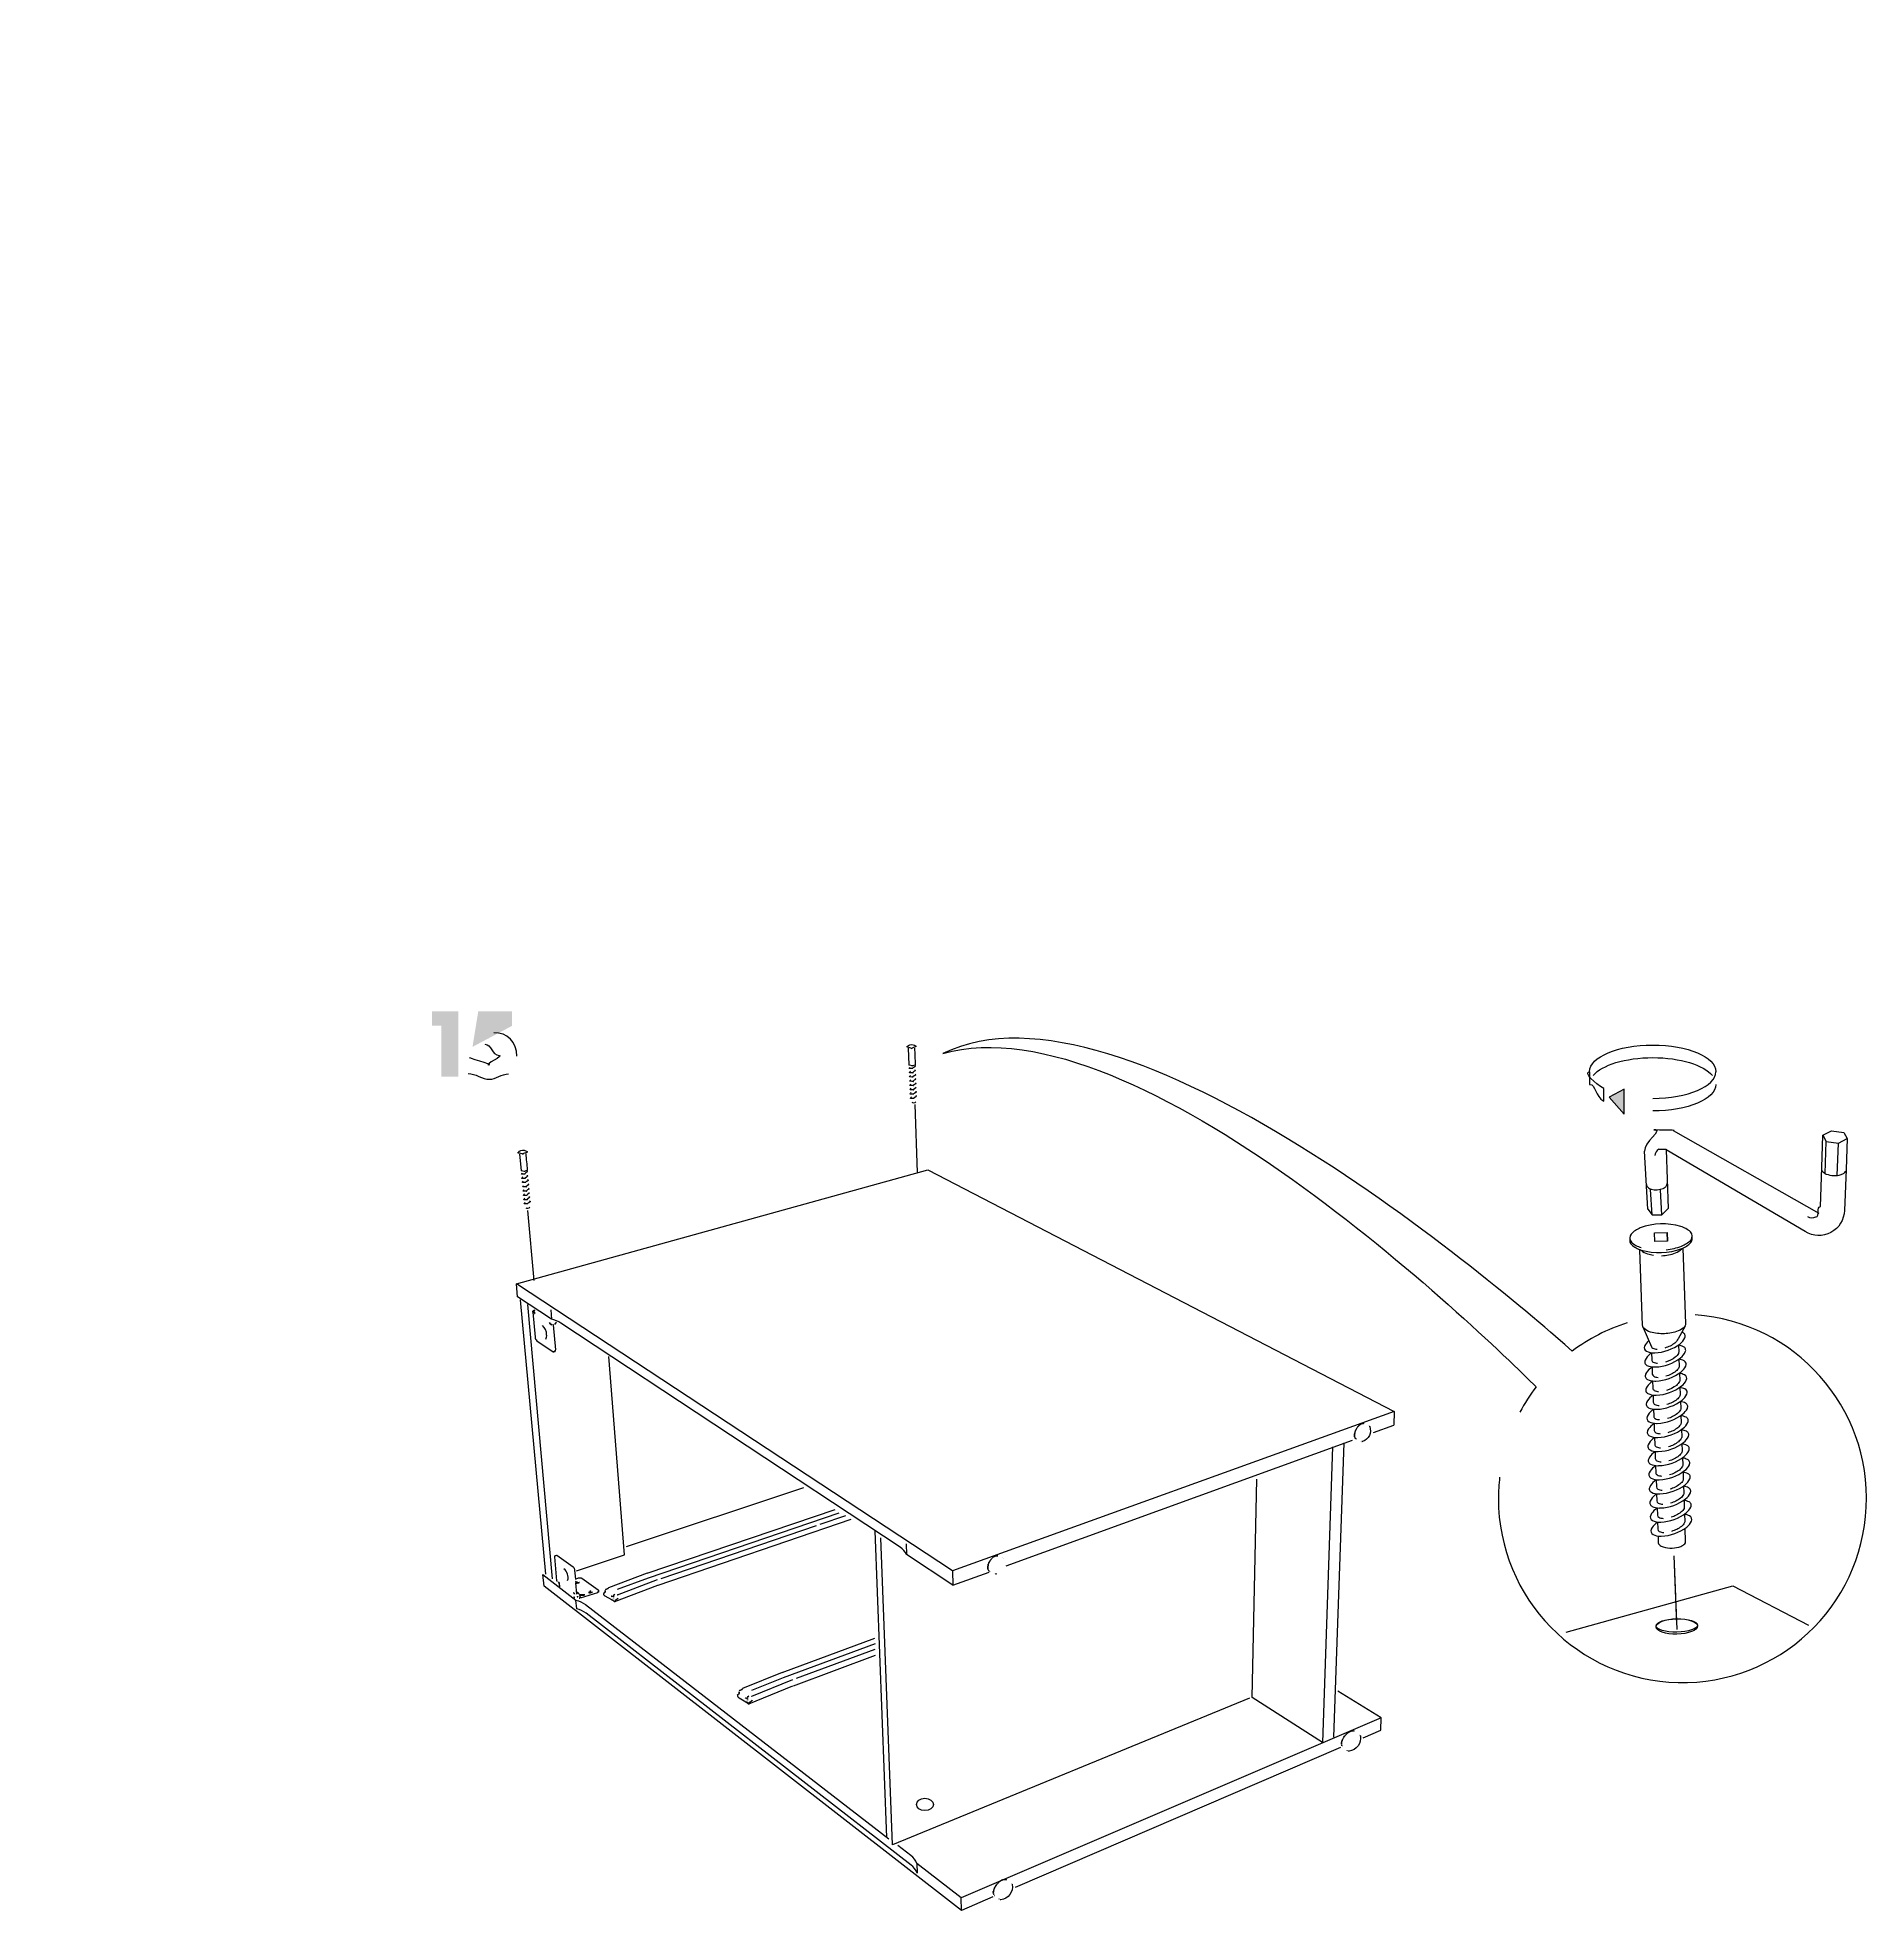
# Model space of a CAD drawing. Header units: metres. Extents: x -27.1 to 47.9, y -10.7 to 6.6.
# Drawn here: x 11.977 to 15.765, y -1.583 to 2.296 of the extents above; entities that cross this region are included whole.
import ezdxf

# ---------------------------------------------------------------- set-up
doc = ezdxf.new("R2010")
doc.units = ezdxf.units.M
doc.header["$MEASUREMENT"] = 0
doc.layers.add('PDF_Working_Num_Penna__255_Num_Penna__255_Num_Penna__255_Num_Penna__255_Num_Penna__255_Num_Penna__255', color=255, linetype='Continuous', lineweight=18)
doc.layers.add('PDF_Working_Num_Penna__7_Num_Penna__7_Num_Penna__7_Num_Penna__7_Num_Penna__7_Num_Penna__7', color=7, linetype='Continuous', lineweight=18)
doc.styles.add('GENERATED_STYLE_1', font='Arial')

msp = doc.modelspace()

# ---------------------------------------------------------------- hatches: boundary and pattern name
at = {"layer": 'PDF_Working_Num_Penna__7_Num_Penna__7_Num_Penna__7_Num_Penna__7_Num_Penna__7_Num_Penna__7', "linetype": 'Continuous', "lineweight": 18}
for points in [[(12.8131, 0.2493), (12.8131, 0.1438), (12.8482, 0.1438), (12.8482, 0.279), (12.7937, 0.279), (12.7937, 0.2493)], [(12.9596, 0.2493), (12.9596, 0.279), (12.8893, 0.279), (12.8775, 0.2057)], [(15.2629, 0.1184), (15.2312, 0.1014), (15.2629, 0.066)]]:
    msp.add_hatch(color=7, dxfattribs=at).paths.add_polyline_path(points)

# ---------------------------------------------------------------- linework, layer by layer
at = {"layer": 'PDF_Working_Num_Penna__255_Num_Penna__255_Num_Penna__255_Num_Penna__255_Num_Penna__255_Num_Penna__255', "color": 255, "linetype": 'Continuous', "lineweight": 18, "flags": 128}
for points in [[(13.7932, 0.0863), (13.7986, -0.0547)], [(13.0054, -0.278), (12.9924, -0.1335)], [(15.3656, -0.8482), (15.3711, -0.9907)]]:
    msp.add_lwpolyline(points, dxfattribs=at)
at = {"layer": 'PDF_Working_Num_Penna__7_Num_Penna__7_Num_Penna__7_Num_Penna__7_Num_Penna__7_Num_Penna__7', "color": 7, "linetype": 'Continuous', "lineweight": 18, "flags": 128}
for points in [[(13.78, 0.2027), (13.7814, 0.1686)], [(15.191, 0.1543), (15.191, 0.1281)], [(15.2204, 0.0932), (15.2204, 0.1194)], [(13.7932, 0.0863), (13.7986, -0.0547)], [(15.3643, 0.0328), (15.6656, -0.1387)], [(15.672, -0.0441), (15.6742, 0.0231), (15.681, 0.0099)], [(15.6789, -0.0567), (15.681, 0.0099)], [(15.681, 0.0099), (15.7064, 0.0063)], [(15.7039, -0.0604), (15.7064, 0.0063)], [(15.7064, 0.0063), (15.7245, 0.0156)], [(12.975, -0.0164), (12.9781, -0.0503)], [(15.3119, -0.1307), (15.3046, -0.0103)], [(15.3498, -0.0075), (15.3538, -0.129)], [(15.6693, -0.1252), (15.672, -0.0441)], [(15.3119, -0.1307), (15.3204, -0.1422), (15.3172, -0.0899)], [(15.3204, -0.1422), (15.3408, -0.142), (15.3377, -0.0902)], [(13.0054, -0.278), (12.9924, -0.1335)], [(15.3538, -0.129), (15.3408, -0.142)], [(15.3262, -0.1976), (15.3255, -0.1796), (15.3514, -0.1786)], [(15.352, -0.1967), (15.3262, -0.1976)], [(13.8712, -0.8797), (12.9684, -0.2852)], [(13.029, -0.8866), (12.9772, -0.3185)], [(12.9911, -0.328), (13.0423, -0.8963)], [(13.0396, -0.3389), (13.041, -0.3584)], [(13.0445, -0.37), (13.0492, -0.4215)], [(13.192, -0.8463), (13.1596, -0.4355)], [(14.7863, -0.5494), (13.8712, -0.8797), (13.8722, -0.9092)], [(14.7434, -0.5927), (14.7853, -0.5775)], [(13.9828, -0.8693), (14.6996, -0.6085)], [(14.6822, -0.6143), (14.6609, -1.224)], [(14.6585, -0.6228), (14.638, -1.2346)], [(14.638, -1.2346), (14.4923, -1.1417), (14.5018, -0.6897)], [(13.5629, -0.7073), (13.1957, -0.8298)], [(13.6359, -0.7601), (13.241, -0.8943), (13.1772, -0.9183)], [(13.2395, -0.8843), (13.6284, -0.7526)], [(13.2619, -0.9091), (13.6614, -0.7725)], [(13.5972, -0.783), (13.6504, -0.7648)], [(13.2682, -0.895), (13.5902, -0.7854)], [(13.7104, -0.7967), (13.7351, -1.4318)], [(13.747, -1.4467), (13.723, -0.8109)], [(13.0531, -0.9012), (13.0529, -0.9009), (13.0526, -0.9006), (13.0525, -0.9002), (13.0524, -0.8998), (13.048, -0.8507)], [(13.0929, -0.8794), (13.192, -0.8463)], [(13.7756, -0.8235), (13.7761, -0.8455)], [(15.3654, -0.8482), (15.3713, -1.0009)], [(13.0234, -0.8872), (13.0916, -0.94)], [(13.0256, -0.9111), (13.0234, -0.8872)], [(13.2394, -0.8843), (13.1593, -0.9144)], [(13.8722, -0.9092), (13.9472, -0.8821)], [(13.9554, -1.5548), (13.89, -1.5829), (13.0256, -0.9111)], [(13.0932, -0.9274), (13.0912, -0.9045)], [(13.136, -0.9247), (13.1003, -0.9361)], [(13.1658, -0.9398), (13.1521, -0.932), (13.1517, -0.9317), (13.1512, -0.9313), (13.1508, -0.9308), (13.1504, -0.9302), (13.15, -0.9296), (13.1498, -0.929), (13.1495, -0.9284), (13.1494, -0.9277), (13.1493, -0.9271), (13.1493, -0.9264)], [(13.1721, -0.943), (13.261, -0.9093)], [(13.1779, -0.9289), (13.2607, -0.8976)], [(15.1425, -1.0066), (15.4876, -0.9108), (15.6443, -0.992)], [(13.7111, -1.0304), (13.5206, -1.1008), (13.4553, -1.1275)], [(13.519, -1.0896), (13.7108, -1.019)], [(13.5485, -1.1016), (13.7112, -1.0414)], [(13.542, -1.1173), (13.7124, -1.054)], [(13.519, -1.0897), (13.4369, -1.1232)], [(13.45, -1.155), (13.5411, -1.1175)], [(13.456, -1.1393), (13.5408, -1.1045)], [(13.4435, -1.1515), (13.4296, -1.1428), (13.4291, -1.1424), (13.4286, -1.142), (13.4282, -1.1414), (13.4277, -1.1408), (13.4274, -1.1402), (13.4271, -1.1395), (13.4269, -1.1387), (13.4267, -1.138), (13.4267, -1.1373), (13.4266, -1.1365)], [(14.4863, -1.1431), (13.747, -1.4466)], [(14.7596, -1.1841), (14.6696, -1.1287)], [(14.722, -1.2249), (14.7585, -1.2092), (14.7596, -1.1841)], [(14.6754, -1.245), (14.0014, -1.535)], [(13.89, -1.5829), (13.8893, -1.5563)]]:
    msp.add_lwpolyline(points, dxfattribs=at)
for points in [[(15.2629, 0.092), (15.2629, 0.1184), (15.2312, 0.1014), (15.2629, 0.066)], [(15.352, -0.1967), (15.3514, -0.1786)], [(13.0069, -0.3456), (13.0058, -0.3459), (13.0023, -0.3436), (13.0023, -0.3429), (13.0024, -0.3423), (13.0027, -0.3417), (13.003, -0.3412), (13.0034, -0.3407), (13.0039, -0.3403)], [(13.0045, -0.3401), (13.0065, -0.3395)], [(13.0062, -0.3462), (13.0064, -0.3463), (13.0066, -0.3462), (13.0068, -0.346), (13.0069, -0.3458), (13.0069, -0.3454)], [(13.0371, -0.365), (13.0371, -0.3654), (13.0373, -0.366), (13.0374, -0.3665), (13.0376, -0.3669), (13.0379, -0.3672), (13.0381, -0.3674)], [(13.0421, -0.3701), (13.0386, -0.3677)], [(13.0445, -0.37), (13.0445, -0.3697), (13.0446, -0.3695), (13.0448, -0.3693), (13.045, -0.3693)], [(13.0477, -0.3685), (13.0483, -0.3682), (13.0489, -0.3679), (13.0494, -0.3673), (13.0499, -0.3667), (13.0502, -0.366), (13.0505, -0.3653), (13.0506, -0.3646)], [(13.0445, -0.426), (13.0449, -0.4262), (13.0453, -0.4262)], [(13.0456, -0.4262), (13.048, -0.4255), (13.0483, -0.4254), (13.0485, -0.4251), (13.0488, -0.4247), (13.049, -0.4242), (13.0491, -0.4237), (13.0492, -0.423), (13.0492, -0.4223)], [(14.7107, -0.5814), (14.7105, -0.5815), (14.7103, -0.5817), (14.7102, -0.5819), (14.7102, -0.5821), (14.7097, -0.5827)], [(14.7112, -0.5808), (14.7109, -0.5811)], [(14.7121, -0.5797), (14.712, -0.5797), (14.7118, -0.5799), (14.7116, -0.5802), (14.7115, -0.5804), (14.7114, -0.5806)], [(14.7137, -0.5783), (14.7135, -0.5783), (14.7133, -0.5784), (14.7131, -0.5786), (14.713, -0.5789), (14.7126, -0.5793)], [(14.7152, -0.577), (14.715, -0.577), (14.7148, -0.5771), (14.7146, -0.5773), (14.7145, -0.5775), (14.7141, -0.5779)], [(14.7167, -0.576), (14.7163, -0.576), (14.7162, -0.5762), (14.7161, -0.5764), (14.7156, -0.5767)], [(14.7182, -0.5751), (14.718, -0.5751), (14.7178, -0.5753), (14.7176, -0.5755), (14.7172, -0.5757)], [(14.7197, -0.5746), (14.7193, -0.5747), (14.7192, -0.5749), (14.7187, -0.5751)], [(14.7211, -0.5743), (14.7208, -0.5744), (14.7206, -0.5745), (14.7203, -0.5746)], [(14.7224, -0.5743), (14.7221, -0.5744), (14.7218, -0.5745)], [(14.7224, -0.5743), (14.7233, -0.5747), (14.7235, -0.5746)], [(14.7334, -0.579), (14.7333, -0.5789)], [(14.7042, -0.5976), (14.7041, -0.5979), (14.7041, -0.5981), (14.7041, -0.5984), (14.7042, -0.599)], [(14.7042, -0.6003), (14.7041, -0.6002), (14.7041, -0.6), (14.7041, -0.5997)], [(14.7044, -0.5956), (14.7043, -0.5959), (14.7042, -0.5962), (14.7042, -0.5964), (14.7043, -0.5965), (14.7042, -0.5971)], [(14.7042, -0.6003), (14.7044, -0.6007)], [(14.7044, -0.6019), (14.7043, -0.6015)], [(14.7044, -0.6019), (14.7047, -0.6024)], [(14.7047, -0.5937), (14.7046, -0.5939), (14.7045, -0.5941), (14.7045, -0.5943), (14.7046, -0.5945), (14.7045, -0.5951)], [(14.7048, -0.5936), (14.7049, -0.593)], [(14.7049, -0.6034), (14.7048, -0.6033), (14.7048, -0.603)], [(14.7049, -0.6034), (14.7051, -0.6035), (14.7053, -0.6038)], [(14.7051, -0.5924), (14.705, -0.5922), (14.7051, -0.592), (14.7052, -0.5916)], [(14.7056, -0.6046), (14.7054, -0.6043)], [(14.7062, -0.5893), (14.706, -0.5895), (14.7058, -0.5898), (14.7057, -0.59), (14.7058, -0.5902), (14.7056, -0.5909)], [(14.7056, -0.6046), (14.7059, -0.6048), (14.7061, -0.605)], [(14.7063, -0.6057), (14.7062, -0.6054)], [(14.707, -0.5872), (14.7069, -0.5874), (14.7067, -0.5876), (14.7066, -0.5879), (14.7066, -0.5881), (14.7064, -0.5887)], [(14.7073, -0.6064), (14.7072, -0.6063)], [(14.7082, -0.5851), (14.708, -0.5853), (14.7078, -0.5855), (14.7077, -0.5858), (14.7077, -0.586), (14.7073, -0.5866)], [(14.7094, -0.5832), (14.7092, -0.5833), (14.709, -0.5835), (14.7089, -0.5838), (14.7088, -0.584), (14.7085, -0.5846)], [(14.7173, -0.6107), (14.7171, -0.6109)], [(14.7197, -0.6116), (14.7193, -0.6115)], [(14.7207, -0.6116), (14.7209, -0.6116)], [(13.0489, -0.8476), (13.0487, -0.8478), (13.0484, -0.848), (13.0482, -0.8484), (13.0481, -0.8489), (13.048, -0.8494), (13.048, -0.85)], [(13.9549, -0.8521), (13.9546, -0.8521), (13.9545, -0.8522), (13.9543, -0.8524), (13.9541, -0.8527), (13.9537, -0.8532)], [(13.9565, -0.8508), (13.9563, -0.8508), (13.9561, -0.8509), (13.9559, -0.8511), (13.9558, -0.8514), (13.9553, -0.8517)], [(13.958, -0.8498), (13.9577, -0.8498), (13.9576, -0.85), (13.9574, -0.8502), (13.9569, -0.8505)], [(13.9596, -0.8489), (13.9595, -0.849), (13.9593, -0.8491), (13.9591, -0.8493), (13.9586, -0.8495)], [(13.9612, -0.8484), (13.9609, -0.8485), (13.9607, -0.8487), (13.9602, -0.8489)], [(13.9627, -0.8481), (13.9624, -0.8482), (13.9623, -0.8483), (13.9619, -0.8484)], [(13.9642, -0.8481), (13.9638, -0.8482), (13.9635, -0.8483)], [(13.9642, -0.8481), (13.9651, -0.8485), (13.9653, -0.8484)], [(13.9759, -0.8528), (13.9757, -0.8527)], [(13.9448, -0.8716), (13.9446, -0.8719), (13.9446, -0.8721), (13.9446, -0.8723), (13.9447, -0.8725), (13.9448, -0.873)], [(13.9448, -0.8743), (13.9447, -0.8742), (13.9447, -0.8737)], [(13.9449, -0.8696), (13.9448, -0.8699), (13.9448, -0.8702), (13.9448, -0.8704), (13.9449, -0.8705), (13.9448, -0.8711)], [(13.9448, -0.8743), (13.9449, -0.8747)], [(13.945, -0.8759), (13.9449, -0.8755)], [(13.945, -0.8759), (13.9453, -0.8764)], [(13.9453, -0.8677), (13.9452, -0.8679), (13.9451, -0.8681), (13.9451, -0.8683), (13.9452, -0.8685), (13.9451, -0.8691)], [(13.9454, -0.8675), (13.9456, -0.8669)], [(13.9455, -0.8774), (13.9454, -0.8773), (13.9454, -0.8771)], [(13.9455, -0.8774), (13.9457, -0.8775), (13.9459, -0.8778)], [(13.9457, -0.8663), (13.9457, -0.8661), (13.9457, -0.8659), (13.9459, -0.8656)], [(13.9462, -0.8787), (13.9461, -0.8784)], [(13.9469, -0.8633), (13.9467, -0.8635), (13.9465, -0.8637), (13.9464, -0.8639), (13.9465, -0.8642), (13.9462, -0.8648)], [(13.9462, -0.8787), (13.9465, -0.8788), (13.9467, -0.8791)], [(13.947, -0.8797), (13.9469, -0.8795)], [(13.9478, -0.8611), (13.9476, -0.8613), (13.9475, -0.8616), (13.9474, -0.8618), (13.9474, -0.862), (13.9471, -0.8626)], [(13.9481, -0.8805), (13.9479, -0.8804)], [(13.949, -0.8591), (13.9488, -0.8592), (13.9486, -0.8594), (13.9485, -0.8597), (13.9485, -0.8599), (13.9481, -0.8605)], [(13.9503, -0.8571), (13.9501, -0.8572), (13.9499, -0.8574), (13.9498, -0.8577), (13.9497, -0.8579), (13.9493, -0.8585)], [(13.9517, -0.8553), (13.9515, -0.8553), (13.9513, -0.8555), (13.9512, -0.8558), (13.9511, -0.856), (13.9507, -0.8566)], [(13.9522, -0.8547), (13.9519, -0.855)], [(13.9532, -0.8536), (13.953, -0.8536), (13.9528, -0.8538), (13.9527, -0.854), (13.9526, -0.8543), (13.9524, -0.8545)], [(13.9587, -0.8848), (13.9585, -0.8849)], [(13.9612, -0.8857), (13.9608, -0.8856)], [(13.9623, -0.8857), (13.9615, -0.8857)], [(13.9623, -0.8857), (13.9625, -0.8857)], [(13.9776, -0.8539), (13.9779, -0.8541)], [(13.0558, -0.9023), (13.0556, -0.9022), (13.0554, -0.9022), (13.0553, -0.9025), (13.0554, -0.9028), (13.0555, -0.9029), (13.0557, -0.903)], [(13.0572, -0.9048), (13.0572, -0.9045), (13.0571, -0.9041), (13.057, -0.9037), (13.0568, -0.9034), (13.0564, -0.9034), (13.056, -0.9032)], [(13.0568, -0.9034), (13.0566, -0.9031), (13.0564, -0.9028), (13.0562, -0.9027)], [(13.0572, -0.9048), (13.0578, -0.9117), (13.0582, -0.9122), (13.0584, -0.9125)], [(13.0871, -0.9252), (13.0869, -0.9251), (13.0867, -0.9251), (13.0865, -0.9252), (13.0864, -0.9254), (13.0863, -0.9258)], [(13.0871, -0.9252), (13.0875, -0.9256), (13.0877, -0.9258), (13.0879, -0.926), (13.088, -0.9262), (13.0882, -0.9265), (13.0885, -0.9269), (13.0886, -0.9271), (13.0888, -0.9272), (13.0889, -0.9274)], [(13.091, -0.9015), (13.0912, -0.9045), (13.0923, -0.9046), (13.0933, -0.9046), (13.0943, -0.9046), (13.0954, -0.9045), (13.0964, -0.9043), (13.0974, -0.9041)], [(13.0986, -0.9267), (13.0961, -0.9248), (13.0957, -0.9245), (13.0952, -0.9244), (13.0947, -0.9243), (13.0942, -0.9244)], [(13.0984, -0.9038), (13.0988, -0.9037)], [(13.0996, -0.9285), (13.1, -0.9332), (13.1001, -0.9334), (13.1003, -0.9336)], [(13.1202, -0.921), (13.1222, -0.9222)], [(13.1387, -0.9223), (13.1386, -0.9227), (13.1385, -0.9231), (13.1382, -0.9234), (13.1378, -0.9238), (13.1373, -0.9241), (13.1367, -0.9244)], [(13.1522, -0.9237), (13.1494, -0.9259), (13.1493, -0.9262)], [(13.1525, -0.9234), (13.1525, -0.9229), (13.1525, -0.9224), (13.1525, -0.9219), (13.1525, -0.9214), (13.1525, -0.921), (13.1525, -0.9206), (13.1525, -0.9203)], [(13.1529, -0.9182), (13.1586, -0.9161)], [(13.1593, -0.9144), (13.159, -0.9145), (13.1589, -0.9147), (13.1587, -0.915), (13.1586, -0.9153), (13.1586, -0.9156)], [(13.1695, -0.9307), (13.17, -0.9296), (13.1703, -0.9293), (13.1706, -0.929), (13.171, -0.9288), (13.1714, -0.9287), (13.1719, -0.9286)], [(13.1779, -0.9289), (13.1777, -0.929), (13.1774, -0.929), (13.1771, -0.929)], [(13.087, -0.933), (13.0872, -0.9334), (13.0875, -0.9338)], [(13.0878, -0.9341), (13.0882, -0.9343), (13.0887, -0.9345), (13.0892, -0.9345), (13.0897, -0.9345)], [(13.094, -0.9331), (13.0945, -0.9331), (13.0949, -0.933), (13.0954, -0.933), (13.0957, -0.9334)], [(13.0954, -0.933), (13.0952, -0.9326), (13.0951, -0.932)], [(13.0987, -0.9357), (13.0991, -0.936), (13.0997, -0.9361)], [(13.1651, -0.932), (13.1645, -0.9317)], [(13.1693, -0.9315), (13.1694, -0.9329), (13.1684, -0.9328), (13.1675, -0.9326), (13.1667, -0.9325), (13.1658, -0.9323)], [(13.1658, -0.9398), (13.1662, -0.94), (13.1665, -0.9401), (13.1669, -0.9401)], [(13.1672, -0.94), (13.168, -0.9397), (13.1678, -0.9397)], [(13.1672, -0.94), (13.1674, -0.94)], [(13.1708, -0.9427), (13.1704, -0.9424), (13.17, -0.9421), (13.1696, -0.9416), (13.1693, -0.9412), (13.169, -0.9406), (13.1688, -0.9403), (13.1685, -0.9401), (13.1682, -0.9399)], [(13.1693, -0.9315), (13.1694, -0.931)], [(13.1694, -0.9358), (13.1694, -0.9355), (13.1695, -0.9352), (13.1695, -0.935)], [(13.1708, -0.9427), (13.1712, -0.9429), (13.1716, -0.943), (13.172, -0.943)], [(13.1724, -0.943), (13.1727, -0.9428), (13.1729, -0.9426), (13.1731, -0.9422), (13.1733, -0.9419), (13.1734, -0.9414)], [(13.1777, -0.9372), (13.1734, -0.9408), (13.1733, -0.9405), (13.1732, -0.9403), (13.1731, -0.94)], [(13.1777, -0.9372), (13.178, -0.9369), (13.1783, -0.9365), (13.1785, -0.9362), (13.1786, -0.9359)], [(13.4369, -1.1232), (13.4366, -1.1233), (13.4364, -1.1235), (13.4363, -1.1238), (13.4362, -1.1242), (13.4361, -1.1246)], [(13.4296, -1.1335), (13.4268, -1.136), (13.4266, -1.1363)], [(13.4299, -1.1332), (13.4297, -1.1334)], [(13.4299, -1.1332), (13.4299, -1.1327), (13.4299, -1.1321), (13.4299, -1.1316), (13.4299, -1.131), (13.4299, -1.1305), (13.4299, -1.1301), (13.4299, -1.1298)], [(13.43, -1.1278), (13.4302, -1.1275)], [(13.4304, -1.1274), (13.4361, -1.1251)], [(13.4428, -1.1428), (13.4422, -1.1425)], [(13.4435, -1.1515), (13.4439, -1.1517), (13.4443, -1.1518), (13.4447, -1.1518)], [(13.4471, -1.1422), (13.4472, -1.1437), (13.4462, -1.1437), (13.4453, -1.1435), (13.4444, -1.1433), (13.4436, -1.1431)], [(13.445, -1.1517), (13.4458, -1.1514), (13.4456, -1.1514)], [(13.445, -1.1517), (13.4452, -1.1516)], [(13.4487, -1.1547), (13.4482, -1.1544), (13.4479, -1.154), (13.4474, -1.1535), (13.4471, -1.153), (13.4468, -1.1524), (13.4466, -1.152), (13.4463, -1.1518), (13.446, -1.1515)], [(13.4471, -1.1422), (13.4472, -1.1417)], [(13.4472, -1.147), (13.4473, -1.1467), (13.4473, -1.1464), (13.4473, -1.1461)], [(13.4473, -1.1413), (13.4479, -1.1402), (13.4481, -1.1398), (13.4485, -1.1395), (13.4489, -1.1392), (13.4493, -1.1391), (13.4498, -1.139)], [(13.4487, -1.1547), (13.4491, -1.1549), (13.4495, -1.1551), (13.45, -1.1551)], [(13.4503, -1.155), (13.4506, -1.1548), (13.4509, -1.1545), (13.4511, -1.1542), (13.4512, -1.1538), (13.4513, -1.1532)], [(13.4558, -1.1485), (13.4513, -1.1525), (13.4513, -1.1522), (13.4512, -1.152), (13.451, -1.1517)], [(13.456, -1.1393), (13.4557, -1.1394), (13.4554, -1.1394), (13.4551, -1.1394)], [(13.4558, -1.1485), (13.4561, -1.1482), (13.4564, -1.1478), (13.4565, -1.1475), (13.4567, -1.1471)], [(14.6771, -1.2381), (14.677, -1.2376)], [(14.6772, -1.2362), (14.6771, -1.236), (14.6772, -1.2358), (14.6772, -1.2356)], [(14.6771, -1.2381), (14.6773, -1.2387)], [(14.6773, -1.2399), (14.6771, -1.2397), (14.6772, -1.2394)], [(14.6772, -1.2362), (14.6773, -1.2368)], [(14.6773, -1.2399), (14.6774, -1.2401), (14.6776, -1.2405)], [(14.6779, -1.2332), (14.6776, -1.2335), (14.6776, -1.2337), (14.6775, -1.234), (14.6776, -1.2341), (14.6775, -1.2348)], [(14.6777, -1.2414), (14.6776, -1.2413), (14.6776, -1.2411)], [(14.6785, -1.231), (14.6783, -1.2312), (14.6782, -1.2316), (14.6781, -1.2318), (14.6782, -1.232), (14.678, -1.2326)], [(14.6793, -1.2289), (14.6791, -1.2291), (14.679, -1.2293), (14.6789, -1.2295), (14.679, -1.2297), (14.6787, -1.2304)], [(14.6794, -1.2287), (14.6797, -1.2281)], [(14.68, -1.2275), (14.68, -1.2272), (14.6801, -1.227), (14.6803, -1.2267)], [(14.6819, -1.2243), (14.6817, -1.2244), (14.6814, -1.2247), (14.6813, -1.2249), (14.6813, -1.2252), (14.6809, -1.2258)], [(14.6834, -1.2221), (14.6831, -1.2222), (14.6829, -1.2225), (14.6828, -1.2227), (14.6827, -1.223), (14.6823, -1.2236)], [(14.6851, -1.22), (14.6849, -1.2201), (14.6846, -1.2203), (14.6844, -1.2206), (14.6844, -1.2209), (14.6838, -1.2214)], [(14.6869, -1.2181), (14.6867, -1.2181), (14.6864, -1.2183), (14.6862, -1.2186), (14.6861, -1.2189), (14.6856, -1.2194)], [(14.6887, -1.2163), (14.6885, -1.2164), (14.6883, -1.2165), (14.6881, -1.2168), (14.688, -1.217), (14.6874, -1.2176)], [(14.6894, -1.2158), (14.6891, -1.2161)], [(14.6907, -1.2148), (14.6905, -1.2148), (14.6903, -1.2149), (14.69, -1.2152), (14.6899, -1.2154), (14.6897, -1.2156)], [(14.6928, -1.2135), (14.6925, -1.2134), (14.6923, -1.2135), (14.6921, -1.2137), (14.6919, -1.214), (14.6913, -1.2144)], [(14.6947, -1.2123), (14.6945, -1.2123), (14.6943, -1.2124), (14.694, -1.2126), (14.6939, -1.2128), (14.6933, -1.2132)], [(14.6966, -1.2115), (14.6962, -1.2116), (14.696, -1.2117), (14.6959, -1.2119), (14.6952, -1.2122)], [(14.6984, -1.211), (14.6982, -1.211), (14.698, -1.211), (14.6977, -1.2113), (14.6972, -1.2114)], [(14.7002, -1.2107), (14.6998, -1.2107), (14.6996, -1.2109), (14.6991, -1.211)], [(14.7018, -1.2107), (14.7015, -1.2108), (14.7013, -1.2109), (14.7009, -1.2109)], [(14.7033, -1.211), (14.7029, -1.2111), (14.7028, -1.2111), (14.7025, -1.2111)], [(14.7033, -1.211), (14.7042, -1.2117), (14.7044, -1.2116)], [(14.7143, -1.2189), (14.7142, -1.2188)], [(14.6777, -1.2414), (14.678, -1.2417), (14.6781, -1.242)], [(14.6783, -1.2428), (14.6782, -1.2425)], [(14.6792, -1.2439), (14.6791, -1.2438)], [(14.6892, -1.2511), (14.6889, -1.2512)], [(14.6916, -1.2526), (14.6912, -1.2525)], [(14.6927, -1.2529), (14.6929, -1.2529)], [(13.9561, -1.546), (13.956, -1.5455)], [(13.9562, -1.5441), (13.9561, -1.5439), (13.9561, -1.5437), (13.9562, -1.5434)], [(13.9561, -1.546), (13.9562, -1.5466)], [(13.9562, -1.5478), (13.9561, -1.5476), (13.9562, -1.5473)], [(13.9562, -1.5441), (13.9562, -1.5446)], [(13.9562, -1.5478), (13.9564, -1.5479), (13.9566, -1.5483)], [(13.9568, -1.5411), (13.9566, -1.5413), (13.9565, -1.5416), (13.9565, -1.5419), (13.9566, -1.542), (13.9565, -1.5427)], [(13.9567, -1.5493), (13.9565, -1.5492), (13.9566, -1.549)], [(13.9567, -1.5493), (13.957, -1.5496), (13.9571, -1.5499)], [(13.9575, -1.5389), (13.9573, -1.5391), (13.9572, -1.5394), (13.9571, -1.5397), (13.9571, -1.5399), (13.957, -1.5405)], [(13.9572, -1.5507), (13.9572, -1.5504)], [(13.9583, -1.5368), (13.9581, -1.537), (13.958, -1.5372), (13.9579, -1.5374), (13.958, -1.5376), (13.9577, -1.5383)], [(13.9584, -1.5366), (13.9587, -1.536)], [(13.959, -1.5353), (13.959, -1.5351), (13.9591, -1.5349), (13.9593, -1.5345)], [(13.9609, -1.5321), (13.9607, -1.5323), (13.9604, -1.5325), (13.9603, -1.5328), (13.9603, -1.5331), (13.9599, -1.5337)], [(13.9623, -1.53), (13.9621, -1.5301), (13.9619, -1.5304), (13.9617, -1.5306), (13.9617, -1.5309), (13.9613, -1.5315)], [(13.9641, -1.5279), (13.9639, -1.528), (13.9636, -1.5282), (13.9634, -1.5285), (13.9633, -1.5288), (13.9628, -1.5293)], [(13.9659, -1.526), (13.9656, -1.526), (13.9654, -1.5262), (13.9652, -1.5265), (13.9651, -1.5268), (13.9645, -1.5273)], [(13.9677, -1.5242), (13.9675, -1.5242), (13.9673, -1.5244), (13.9671, -1.5247), (13.967, -1.5249), (13.9664, -1.5255)], [(13.9684, -1.5237), (13.9681, -1.5239)], [(13.9697, -1.5227), (13.9695, -1.5226), (13.9693, -1.5228), (13.969, -1.5231), (13.9689, -1.5233), (13.9686, -1.5235)], [(13.9717, -1.5214), (13.9715, -1.5213), (13.9713, -1.5214), (13.9711, -1.5216), (13.9708, -1.5219), (13.9703, -1.5223)], [(13.9737, -1.5202), (13.9735, -1.5202), (13.9733, -1.5203), (13.973, -1.5205), (13.9728, -1.5207), (13.9723, -1.521)], [(13.9755, -1.5194), (13.9752, -1.5195), (13.975, -1.5195), (13.9748, -1.5198), (13.9742, -1.52)], [(13.9774, -1.5189), (13.9772, -1.5188), (13.977, -1.5189), (13.9767, -1.5192), (13.9762, -1.5193)], [(13.9792, -1.5186), (13.9788, -1.5186), (13.9786, -1.5188), (13.9781, -1.5189)], [(13.9808, -1.5186), (13.9804, -1.5187), (13.9803, -1.5188), (13.9798, -1.5188)], [(13.9823, -1.5189), (13.9819, -1.5189), (13.9818, -1.519), (13.9815, -1.519)], [(13.9823, -1.5189), (13.9832, -1.5196), (13.9834, -1.5195)], [(13.9933, -1.5268), (13.9932, -1.5266)], [(13.9582, -1.5518), (13.9581, -1.5517)], [(13.9682, -1.559), (13.9679, -1.5591)], [(13.9706, -1.5605), (13.9702, -1.5604)], [(13.9717, -1.5608), (13.9719, -1.5608)]]:
    msp.add_lwpolyline(points, close=True, dxfattribs=at)
for points in [[(15.6742, 0.0231), (15.6918, 0.0321), (15.7172, 0.0285), (15.7245, 0.0156), (15.722, -0.0483), (15.7186, -0.1332, -0.582537), (15.6376, -0.1768), (15.3496, -0.0073)], [(13.8722, -0.9092), (13.7761, -0.8455, 0.15693), (13.7629, -0.8307), (13.0606, -0.3667, 0.077846), (13.041, -0.3584), (12.9706, -0.3122), (12.9684, -0.2852), (13.8204, -0.0491), (14.7863, -0.5494), (14.7853, -0.5775)], [(15.3087, -0.0793, 0.189368), (15.3115, -0.085, 0.118021), (15.3187, -0.0889, 0.162256), (15.343, -0.0875, 0.015233), (15.3445, -0.0868, 0.091456), (15.3497, -0.0828, 0.177616), (15.3518, -0.0773)], [(15.6722, -0.0508, 0.063912), (15.6734, -0.0525, 0.116915), (15.6811, -0.0576, 0.161974), (15.7118, -0.0588, 0.0449), (15.7153, -0.0574, 0.066375), (15.7198, -0.0542, 0.129246), (15.7219, -0.051)], [(15.3497, -0.2145, 0.06162), (15.3815, -0.2069, 0.116342), (15.4003, -0.1943, 0.41411), (15.3997, -0.1775, 0.116215), (15.3801, -0.1663, 0.16243), (15.296, -0.1693, 0.116301), (15.2772, -0.1819, 0.413758), (15.2778, -0.1987, 0.11652), (15.2975, -0.2099)], [(15.274, -0.1904), (15.2742, -0.1956, 0.199153), (15.278, -0.2039, 0.116372), (15.2977, -0.2151, 0.162095), (15.3817, -0.2121, 0.116622), (15.4005, -0.1995, 0.199149), (15.4037, -0.191), (15.4035, -0.1858)], [(15.3841, -0.2111), (15.3897, -0.3682, -0.199378), (15.3875, -0.374, -0.11662), (15.3746, -0.3827, -0.080861), (15.3459, -0.3884, -0.080493), (15.3169, -0.3848, -0.11588), (15.3034, -0.3771, -0.199862), (15.3008, -0.3714), (15.2952, -0.2143)], [(15.2972, -0.215, 0.031033), (15.2976, -0.2154, 0.116175), (15.3111, -0.2231, 0.033253), (15.323, -0.2257)], [(15.3401, -0.2268, 0.080269), (15.3688, -0.221, 0.116578), (15.3817, -0.2124)], [(13.0023, -0.3436), (13.0074, -0.3954, 0.199935), (13.0104, -0.4028), (13.0445, -0.426)], [(13.0292, -0.3999, 0.177239), (13.031, -0.3904, 0.245201), (13.0221, -0.3713)], [(15.0047, -0.6854, 0.028795), (15.0021, -0.7296, 2.300288), (15.4098, -0.3494)], [(15.3015, -0.3743), (15.3191, -0.4153, 0.180571), (15.3217, -0.418, 0.106309), (15.3308, -0.4202)], [(15.3136, -0.4026, 0.106307), (15.3049, -0.4138, 0.414129), (15.3087, -0.4247, 0.116671), (15.3239, -0.428, 0.008977), (15.3259, -0.428, 0.15666), (15.3784, -0.409, 0.115779), (15.3882, -0.3969, 0.414291), (15.3844, -0.3861, 0.015936), (15.3818, -0.3849)], [(15.3887, -0.3724), (15.3743, -0.3986, -0.053364), (15.3739, -0.3998, -0.116375), (15.3675, -0.4077, -0.096517), (15.347, -0.418)], [(15.3192, -0.4284, 0.013434), (15.3158, -0.4309, 0.115961), (15.306, -0.443, 0.41472), (15.3098, -0.4539, 0.11639), (15.325, -0.4572, 0.008977), (15.3269, -0.4572, 0.156719), (15.3794, -0.4382, 0.116213), (15.3892, -0.4261, 0.414624), (15.3854, -0.4153, 0.081123), (15.375, -0.4121)], [(15.375, -0.4115), (15.3755, -0.4265, -0.121005), (15.375, -0.429, -0.116046), (15.3685, -0.437, -0.096517), (15.3481, -0.4472)], [(15.3203, -0.4576, 0.014278), (15.3168, -0.4601, 0.116401), (15.307, -0.4722, 0.415099), (15.3108, -0.4831, 0.117516), (15.326, -0.4864, 0.006727), (15.328, -0.4864, 0.156433), (15.3805, -0.4674, 0.115382), (15.3903, -0.4553, 0.413714), (15.3865, -0.4444, 0.081517), (15.376, -0.4413)], [(15.3192, -0.4278), (15.3197, -0.4426, 0.278694), (15.3228, -0.4472, 0.106694), (15.3318, -0.4494)], [(15.3202, -0.457), (15.3208, -0.4718, 0.279416), (15.3238, -0.4764, 0.106325), (15.3329, -0.4787)], [(15.376, -0.4407), (15.3765, -0.4557, -0.12134), (15.376, -0.4582, -0.116322), (15.3696, -0.4662, -0.096232), (15.3491, -0.4765)], [(15.3213, -0.4868, 0.013407), (15.3179, -0.4893, 0.11666), (15.3081, -0.5014, 0.415513), (15.3119, -0.5123, 0.116671), (15.3271, -0.5156, 0.011149), (15.329, -0.5156, 0.156822), (15.3815, -0.4966, 0.115787), (15.3913, -0.4845, 0.414096), (15.3875, -0.4736, 0.080864), (15.3771, -0.4705)], [(15.3224, -0.516, 0.013434), (15.3189, -0.5185, 0.116338), (15.3091, -0.5306, 0.415467), (15.3129, -0.5415, 0.11639), (15.3281, -0.5448, 0.004454), (15.3301, -0.5448, 0.156665), (15.3826, -0.5258, 0.116046), (15.3924, -0.5137, 0.413107), (15.3885, -0.5028, 0.080102), (15.3781, -0.4998)], [(15.3213, -0.4862), (15.3218, -0.501, 0.278278), (15.3249, -0.5057, 0.105956), (15.3339, -0.5079)], [(15.3771, -0.4699), (15.3776, -0.4849, -0.121779), (15.3771, -0.4874, -0.116481), (15.3706, -0.4954, -0.09654), (15.3502, -0.5056)], [(15.3781, -0.4992), (15.3786, -0.5141, -0.120708), (15.3781, -0.5166, -0.117098), (15.3717, -0.5246, -0.096628), (15.3512, -0.5349)], [(15.3234, -0.5452, 0.01027), (15.32, -0.5477, 0.116409), (15.3102, -0.5598, 0.413936), (15.314, -0.5707, 0.116671), (15.3292, -0.574, 0.006719), (15.3311, -0.574, 0.156632), (15.3836, -0.555, 0.116583), (15.3934, -0.5429, 0.414954), (15.3897, -0.5322, 0.081019), (15.3792, -0.529)], [(15.3223, -0.5154), (15.3229, -0.5302, 0.278529), (15.3259, -0.5349, 0.106309), (15.335, -0.5371)], [(15.3792, -0.5283), (15.3797, -0.5433, -0.118313), (15.3792, -0.5458, -0.116705), (15.3727, -0.5538, -0.096768), (15.3523, -0.5641)], [(14.7346, -0.5798), (14.735, -0.5801), (14.7353, -0.5803), (14.7355, -0.5805, -0.437685), (14.7207, -0.6116), (14.72, -0.6116), (14.7197, -0.6116)], [(15.3245, -0.5744, 0.008578), (15.321, -0.5769, 0.116046), (15.3112, -0.589, 0.415099), (15.315, -0.5999, 0.116715), (15.3302, -0.6032, 0.004365), (15.3322, -0.6032, 0.156822), (15.3847, -0.5842, 0.115961), (15.3945, -0.5722, 0.414884), (15.3907, -0.5613, 0.080981), (15.3802, -0.5582)], [(15.3234, -0.5446), (15.3239, -0.5594, 0.278086), (15.3269, -0.5641, 0.105729), (15.336, -0.5663)], [(15.3244, -0.5738), (15.325, -0.5886, 0.277643), (15.328, -0.5933, 0.10692), (15.3371, -0.5955)], [(15.3802, -0.5576), (15.3807, -0.5725, -0.120186), (15.3802, -0.575, -0.115875), (15.3738, -0.583, -0.096441), (15.3533, -0.5933)], [(15.3255, -0.6036, 0.010263), (15.3221, -0.6061, 0.116011), (15.3123, -0.6182, 0.414219), (15.3161, -0.6291, 0.116127), (15.3313, -0.6324, 0.004468), (15.3332, -0.6324, 0.156799), (15.3857, -0.6134, 0.116058), (15.3955, -0.6014, 0.414777), (15.3917, -0.5904, 0.081795), (15.3813, -0.5874)], [(15.3266, -0.6328, 0.011124), (15.3231, -0.6353, 0.115598), (15.3133, -0.6474, 0.414789), (15.3171, -0.6583, 0.116671), (15.3323, -0.6617, 0.006719), (15.3343, -0.6616, 0.156799), (15.3868, -0.6426, 0.116248), (15.3966, -0.6306, 0.414623), (15.3928, -0.6196, 0.081678), (15.3823, -0.6166)], [(15.3255, -0.603), (15.326, -0.6178, 0.277393), (15.3291, -0.6225, 0.105795), (15.3381, -0.6247)], [(15.3813, -0.5868), (15.3818, -0.6017, -0.122771), (15.3813, -0.6042, -0.116875), (15.3748, -0.6122, -0.096255), (15.3544, -0.6225)], [(15.3823, -0.616), (15.3828, -0.6309, -0.123204), (15.3823, -0.6334, -0.115429), (15.3759, -0.6414, -0.095993), (15.3554, -0.6517)], [(15.3276, -0.662, 0.012818), (15.3242, -0.6645, 0.116227), (15.3144, -0.6766, 0.414693), (15.3182, -0.6875, 0.11639), (15.3334, -0.6909, 0.00221), (15.3353, -0.6908, 0.156642), (15.3878, -0.6718, 0.116219), (15.3976, -0.6598, 0.415167), (15.3938, -0.6489, 0.081492), (15.3834, -0.6458)], [(15.3265, -0.6322), (15.3271, -0.647, 0.278468), (15.3301, -0.6517, 0.105391), (15.3392, -0.6539)], [(15.3834, -0.6452), (15.3839, -0.6601, -0.120645), (15.3834, -0.6627, -0.115929), (15.3769, -0.6706, -0.09619), (15.3565, -0.6809)], [(15.3287, -0.6912, 0.011132), (15.3252, -0.6937, 0.116409), (15.3154, -0.7058, 0.415445), (15.3192, -0.7167, 0.116828), (15.3344, -0.7201, 0.006711), (15.3364, -0.72, 0.156853), (15.3889, -0.701, 0.116401), (15.3987, -0.689, 0.414781), (15.3949, -0.6782, 0.081284), (15.3844, -0.675)], [(15.3276, -0.6614), (15.3281, -0.6762, 0.278086), (15.3311, -0.6809, 0.106807), (15.3402, -0.6831)], [(15.3286, -0.6906), (15.3292, -0.7055, 0.2772), (15.3322, -0.7101, 0.106453), (15.3413, -0.7123)], [(15.3844, -0.6744), (15.3849, -0.6893, -0.120708), (15.3844, -0.6919, -0.116258), (15.378, -0.6998, -0.096179), (15.3575, -0.7101)], [(15.3297, -0.7204, 0.012796), (15.3263, -0.723, 0.116625), (15.3165, -0.735, 0.415126), (15.3203, -0.7459, 0.116318), (15.3355, -0.7493, 0.002196), (15.3374, -0.7492, 0.156654), (15.3899, -0.7302, 0.116366), (15.3997, -0.7182, 0.414349), (15.396, -0.7074, 0.081297), (15.3855, -0.7042)], [(15.3308, -0.7496, 0.011107), (15.3273, -0.7521, 0.116374), (15.3175, -0.7642, 0.414096), (15.3213, -0.7751, 0.116265), (15.3365, -0.7785, 0.002163), (15.3385, -0.7784, 0.156691), (15.391, -0.7594, 0.116729), (15.4008, -0.7474, 0.414938), (15.397, -0.7366, 0.081704), (15.3865, -0.7334)], [(15.3297, -0.7198), (15.3302, -0.7347, 0.277393), (15.3332, -0.7393, 0.106905), (15.3423, -0.7415)], [(15.3854, -0.7036), (15.386, -0.7185, -0.122848), (15.3855, -0.7211, -0.115705), (15.379, -0.729, -0.096354), (15.3586, -0.7393)], [(15.3865, -0.7328), (15.387, -0.7477, -0.121449), (15.3865, -0.7503, -0.115994), (15.3801, -0.7582, -0.095818), (15.3596, -0.7685)], [(15.3318, -0.7788, 0.014896), (15.3284, -0.7814, 0.116772), (15.3186, -0.7934, 0.414204), (15.3224, -0.8043, 0.116671), (15.3376, -0.8077, 0.006703), (15.3395, -0.8076, 0.156811), (15.392, -0.7887, 0.11659), (15.4018, -0.7766, 0.413989), (15.398, -0.7657, 0.080496), (15.3876, -0.7626)], [(15.3307, -0.749), (15.3313, -0.7639, 0.278011), (15.3343, -0.7685, 0.10594), (15.3434, -0.7707)], [(15.3875, -0.762), (15.3881, -0.7769, -0.1193), (15.3876, -0.7795, -0.115994), (15.3811, -0.7874, -0.09619), (15.3607, -0.7977)], [(15.3318, -0.7782), (15.3323, -0.7931, 0.279225), (15.3353, -0.7977, 0.107854), (15.3444, -0.7999)], [(15.3328, -0.8074), (15.3333, -0.8216, 0.199407), (15.335, -0.8252, 0.117235), (15.3435, -0.83, 0.16225), (15.38, -0.8287, 0.115366), (15.3882, -0.8233, 0.200193), (15.3896, -0.8196), (15.3886, -0.7912)], [(13.0489, -0.8476), (13.0513, -0.8469), (13.0515, -0.8469), (13.0518, -0.8469), (13.0521, -0.847), (13.0524, -0.8472), (13.0859, -0.8714, -0.193419), (13.0889, -0.878), (13.0905, -0.8964), (13.0971, -0.8942, -0.206894), (13.1042, -0.8947), (13.1378, -0.919), (13.1381, -0.9193), (13.1384, -0.9197), (13.1385, -0.9201), (13.1387, -0.9223)], [(14.7596, -1.1841), (13.8893, -1.5563), (13.7976, -1.4854), (13.7983, -1.5052, 0.149092), (13.7856, -1.4886), (13.1127, -0.9672, 0.095291), (13.0932, -0.958), (13.0916, -0.94, -0.095764), (13.1112, -0.9491), (13.7399, -1.4341)], [(14.7154, -1.2201), (14.7158, -1.2206), (14.7161, -1.2208), (14.7163, -1.2211, -0.430747), (14.6927, -1.2529), (14.6919, -1.2527), (14.6916, -1.2526)], [(13.7976, -1.4854, 0.154986), (13.785, -1.4689), (13.758, -1.4481)], [(13.9944, -1.528), (13.9948, -1.5284), (13.9951, -1.5287), (13.9953, -1.529, -0.430225), (13.9717, -1.5608), (13.9709, -1.5606), (13.9706, -1.5605)]]:
    msp.add_lwpolyline(points, format="xyb", dxfattribs=at)
for points in [[(13.0997, -0.9289), (13.1003, -0.9291), (13.1009, -0.9293), (13.1016, -0.9295, 0.125687), (13.11, -0.929), (13.1103, -0.9289)], [(13.1176, -0.9244, 0.122608), (13.1259, -0.9239), (13.1263, -0.9238)]]:
    msp.add_lwpolyline(points, format="xyb", close=True, dxfattribs=at)
at = {"layer": 'PDF_Working_Num_Penna__7_Num_Penna__7_Num_Penna__7_Num_Penna__7_Num_Penna__7_Num_Penna__7', "color": 7, "linetype": 'Continuous', "lineweight": 18}
for centre, radius, start, end in [((-61.8292, -2.7383), 75.68, 2.201595, 2.227473), ((-83.5548, -8.7413), 96.9368, 5.14443, 5.164639), ((15.3412, -0.0196), 0.0148, 117.0628, 179.5935), ((15.6514, -0.1297), 0.0185, 240.22, 297.1427), ((15.383, -0.7285), 0.3801, 107.5028, 126.8793), ((15.3847, -0.731), 0.3831, 142.6564, 151.9547), ((13.054, -0.8928), 0.0215, 342.0322, 54.2391)]:
    msp.add_arc(centre, radius, start, end, dxfattribs=at)
for centre, major_axis, ratio in [((15.3716, -0.9946), (0.0428, 0.0008), 0.372076), ((15.3716, -0.9925), (0.0428, 0.0007), 0.322372), ((13.8144, -1.3631), (0.0176, 0), 0.717028)]:
    msp.add_ellipse(centre, major_axis=major_axis, ratio=ratio, dxfattribs=at)
for points in [[(15.1549, -0.4245), (15.0096, -0.2954), (14.2266, 0.3758), (13.8516, 0.1919)], [(13.8516, 0.1919), (14.2552, 0.3057), (14.9697, -0.3882), (15.0802, -0.4986)], [(12.9694, 0.1863), (12.9694, 0.2143), (12.9492, 0.2369), (12.9216, 0.2347)], [(12.9033, 0.2112), (12.9173, 0.2112), (12.9166, 0.1881), (12.9329, 0.1881)], [(13.7868, 0.2019), (13.7922, 0.2019), (13.7746, 0.2056), (13.7769, 0.2056)], [(13.7768, 0.2064), (13.7791, 0.2064), (13.7811, 0.2108), (13.7865, 0.2108)], [(13.7965, 0.2063), (13.7988, 0.2063), (13.7814, 0.2019), (13.7868, 0.2019)], [(13.7865, 0.2108), (13.792, 0.2108), (13.7943, 0.2071), (13.7965, 0.2071)], [(15.191, 0.1543), (15.191, 0.1848), (15.2495, 0.2095), (15.3218, 0.2095)], [(15.3218, 0.2095), (15.3941, 0.2095), (15.4526, 0.1848), (15.4526, 0.1543)], [(12.9113, 0.1682), (12.9253, 0.1682), (12.8597, 0.1838), (12.8737, 0.1838)], [(12.9329, 0.1881), (12.9447, 0.1881), (12.9002, 0.1682), (12.9113, 0.1682)], [(13.7882, 0.166), (13.7909, 0.166), (13.7796, 0.1678), (13.7816, 0.1678)], [(13.7894, 0.1608), (13.7932, 0.1608), (13.7805, 0.161), (13.7821, 0.161)], [(13.7814, 0.1686), (13.7814, 0.1686), (13.7812, 0.1679), (13.7816, 0.1679)], [(13.7821, 0.161), (13.7829, 0.161), (13.782, 0.1637), (13.7834, 0.1637)], [(13.7824, 0.1522), (13.7833, 0.1522), (13.7825, 0.1554), (13.7844, 0.1554)], [(13.7948, 0.1683), (13.7968, 0.1683), (13.7855, 0.166), (13.7882, 0.166)], [(13.7948, 0.1658), (13.7963, 0.1658), (13.7857, 0.1608), (13.7894, 0.1608)], [(13.7951, 0.1568), (13.7967, 0.1568), (13.786, 0.1519), (13.7897, 0.1519)], [(13.7931, 0.1579), (13.7942, 0.1579), (13.7945, 0.1568), (13.7951, 0.1568)], [(13.7938, 0.1666), (13.7943, 0.1666), (13.7944, 0.1658), (13.7948, 0.1658)], [(13.7947, 0.1683), (13.7947, 0.1683), (13.7944, 0.169), (13.7949, 0.169)], [(15.1985, 0.1466), (15.2165, 0.1681), (15.2649, 0.1834), (15.3218, 0.1834)], [(15.3218, 0.1834), (15.3788, 0.1834), (15.4272, 0.168), (15.4452, 0.1466)], [(12.8685, 0.1506), (12.8841, 0.1506), (12.8972, 0.1385), (12.9126, 0.1385)], [(12.9126, 0.1385), (12.9261, 0.1385), (12.9383, 0.1498), (12.952, 0.1498)], [(13.7897, 0.1519), (13.7934, 0.1519), (13.7809, 0.1522), (13.7824, 0.1522)], [(13.7901, 0.143), (13.7938, 0.143), (13.7812, 0.1434), (13.7828, 0.1434)], [(13.7904, 0.1341), (13.7942, 0.1341), (13.7816, 0.1345), (13.7831, 0.1345)], [(13.7908, 0.1252), (13.7945, 0.1252), (13.7819, 0.1257), (13.7834, 0.1257)], [(13.7911, 0.1164), (13.7949, 0.1164), (13.7823, 0.1168), (13.7838, 0.1168)], [(13.7828, 0.1434), (13.7837, 0.1434), (13.7829, 0.1465), (13.7847, 0.1465)], [(13.7831, 0.1345), (13.7841, 0.1345), (13.7833, 0.1376), (13.7851, 0.1376)], [(13.7834, 0.1257), (13.7844, 0.1257), (13.7836, 0.1288), (13.7854, 0.1288)], [(13.7838, 0.1168), (13.7848, 0.1168), (13.784, 0.12), (13.7858, 0.12)], [(13.7955, 0.1479), (13.7971, 0.1479), (13.7864, 0.143), (13.7901, 0.143)], [(13.7959, 0.139), (13.7974, 0.139), (13.7867, 0.1341), (13.7904, 0.1341)], [(13.7962, 0.1301), (13.7978, 0.1301), (13.787, 0.1252), (13.7908, 0.1252)], [(13.7966, 0.1213), (13.7981, 0.1213), (13.7874, 0.1164), (13.7911, 0.1164)], [(13.7934, 0.1491), (13.7945, 0.1491), (13.7948, 0.1479), (13.7955, 0.1479)], [(13.7938, 0.1402), (13.7949, 0.1402), (13.7952, 0.139), (13.7959, 0.139)], [(13.7941, 0.1313), (13.7952, 0.1313), (13.7955, 0.1301), (13.7962, 0.1301)], [(13.7945, 0.1225), (13.7956, 0.1225), (13.7959, 0.1213), (13.7966, 0.1213)], [(15.2204, 0.1194), (15.202, 0.1289), (15.1777, 0.1543), (15.191, 0.1543)], [(15.2204, 0.1194), (15.202, 0.1289), (15.1777, 0.1543), (15.191, 0.1543)], [(15.191, 0.1281), (15.2042, 0.1281), (15.202, 0.1027), (15.2204, 0.0932)], [(15.191, 0.1281), (15.2042, 0.1281), (15.202, 0.1027), (15.2204, 0.0932)], [(15.3218, 0.0991), (15.3941, 0.0991), (15.4526, 0.1238), (15.4526, 0.1543)], [(15.4526, 0.1281), (15.4526, 0.0976), (15.3941, 0.0729), (15.3218, 0.0729)], [(13.7915, 0.1075), (13.7953, 0.1075), (13.7827, 0.1079), (13.7842, 0.1079)], [(13.7919, 0.0987), (13.7956, 0.0987), (13.783, 0.0991), (13.7846, 0.0991)], [(13.7842, 0.1079), (13.7852, 0.1079), (13.7844, 0.1111), (13.7862, 0.1111)], [(13.7846, 0.0991), (13.7855, 0.0991), (13.7847, 0.1022), (13.7866, 0.1022)], [(13.7871, 0.0909), (13.788, 0.0909), (13.7892, 0.0897), (13.7915, 0.0897)], [(13.797, 0.1124), (13.7985, 0.1124), (13.7878, 0.1075), (13.7915, 0.1075)], [(13.7973, 0.1036), (13.7989, 0.1036), (13.7882, 0.0987), (13.7919, 0.0987)], [(13.7915, 0.0897), (13.7939, 0.0897), (13.7948, 0.0917), (13.7956, 0.0917)], [(13.7949, 0.1136), (13.796, 0.1136), (13.7963, 0.1124), (13.797, 0.1124)], [(13.7953, 0.1047), (13.7964, 0.1047), (13.7966, 0.1036), (13.7973, 0.1036)], [(15.3257, 0.0338), (15.3438, 0.0338), (15.303, 0.0082), (15.3046, -0.0103)], [(15.3643, 0.0328), (15.3781, 0.0328), (15.3119, 0.0338), (15.3257, 0.0338)], [(12.9818, -0.0169), (12.9872, -0.0169), (12.9694, -0.0137), (12.9716, -0.0137)], [(12.9715, -0.0128), (12.9738, -0.0128), (12.9756, -0.0079), (12.981, -0.0079)], [(12.9912, -0.012), (12.9935, -0.012), (12.9763, -0.0169), (12.9818, -0.0169)], [(12.981, -0.0079), (12.9865, -0.0079), (12.989, -0.0111), (12.9912, -0.0111)], [(15.3496, -0.0073), (15.357, -0.0073), (15.329, -0.0064), (15.3344, -0.0064)], [(12.985, -0.0527), (12.9877, -0.0527), (12.9763, -0.0511), (12.9783, -0.0511)], [(12.9864, -0.0578), (12.9902, -0.0578), (12.9776, -0.0579), (12.9791, -0.0579)], [(12.9781, -0.0503), (12.9781, -0.0503), (12.9779, -0.0511), (12.9783, -0.0511)], [(12.9872, -0.0667), (12.9909, -0.0667), (12.9783, -0.0667), (12.9799, -0.0667)], [(12.9791, -0.0579), (12.9799, -0.0579), (12.9788, -0.0552), (12.9803, -0.0552)], [(12.988, -0.0755), (12.9918, -0.0755), (12.9792, -0.0755), (12.9807, -0.0755)], [(12.9799, -0.0667), (12.9808, -0.0667), (12.9799, -0.0634), (12.9817, -0.0634)], [(12.9807, -0.0755), (12.9817, -0.0755), (12.9807, -0.0722), (12.9825, -0.0722)], [(12.9914, -0.05), (12.9934, -0.05), (12.9823, -0.0527), (12.985, -0.0527)], [(12.9915, -0.0525), (12.9931, -0.0525), (12.9827, -0.0578), (12.9864, -0.0578)], [(12.9924, -0.0615), (12.9939, -0.0615), (12.9835, -0.0667), (12.9872, -0.0667)], [(12.9932, -0.0703), (12.9947, -0.0703), (12.9843, -0.0755), (12.988, -0.0755)], [(12.9903, -0.0604), (12.9913, -0.0604), (12.9917, -0.0615), (12.9924, -0.0615)], [(12.9906, -0.0517), (12.9911, -0.0517), (12.9911, -0.0525), (12.9915, -0.0525)], [(12.9914, -0.05), (12.9914, -0.05), (12.9911, -0.0493), (12.9915, -0.0493)], [(12.9911, -0.0693), (12.9922, -0.0693), (12.9925, -0.0703), (12.9932, -0.0703)], [(15.6718, -0.0499), (15.6722, -0.0499), (15.6719, -0.0508), (15.6722, -0.0508)], [(12.9888, -0.0844), (12.9926, -0.0844), (12.98, -0.0843), (12.9815, -0.0843)], [(12.9896, -0.0932), (12.9933, -0.0932), (12.9807, -0.0932), (12.9823, -0.0932)], [(12.9815, -0.0843), (12.9825, -0.0843), (12.9815, -0.0811), (12.9833, -0.0811)], [(12.9904, -0.102), (12.9942, -0.102), (12.9816, -0.102), (12.9831, -0.102)], [(12.9823, -0.0932), (12.9832, -0.0932), (12.9823, -0.0899), (12.9841, -0.0899)], [(12.9913, -0.1108), (12.995, -0.1108), (12.9824, -0.1108), (12.984, -0.1108)], [(12.9831, -0.102), (12.9841, -0.102), (12.9831, -0.0987), (12.985, -0.0987)], [(12.984, -0.1108), (12.9849, -0.1108), (12.984, -0.1076), (12.9858, -0.1076)], [(12.994, -0.0792), (12.9956, -0.0792), (12.9851, -0.0844), (12.9888, -0.0844)], [(12.9948, -0.088), (12.9963, -0.088), (12.9859, -0.0932), (12.9896, -0.0932)], [(12.9956, -0.0968), (12.9972, -0.0968), (12.9867, -0.102), (12.9904, -0.102)], [(12.9965, -0.1057), (12.998, -0.1057), (12.9876, -0.1108), (12.9913, -0.1108)], [(12.9973, -0.1145), (12.9988, -0.1145), (12.9884, -0.1197), (12.9921, -0.1197)], [(12.9919, -0.0781), (12.993, -0.0781), (12.9933, -0.0792), (12.994, -0.0792)], [(12.9927, -0.087), (12.9937, -0.087), (12.9941, -0.088), (12.9948, -0.088)], [(12.9935, -0.0958), (12.9946, -0.0958), (12.9949, -0.0968), (12.9956, -0.0968)], [(12.9943, -0.1046), (12.9954, -0.1046), (12.9958, -0.1057), (12.9965, -0.1057)], [(12.9952, -0.1134), (12.9962, -0.1134), (12.9966, -0.1145), (12.9973, -0.1145)], [(12.9921, -0.1197), (12.9958, -0.1197), (12.9832, -0.1197), (12.9848, -0.1197)], [(12.9848, -0.1197), (12.9857, -0.1197), (12.9848, -0.1164), (12.9866, -0.1164)], [(12.9877, -0.1277), (12.9886, -0.1277), (12.9898, -0.1286), (12.9922, -0.1286)], [(12.9922, -0.1286), (12.9945, -0.1286), (12.9953, -0.1265), (12.9962, -0.1265)], [(15.6599, -0.1462), (15.6685, -0.1462), (15.6599, -0.1252), (15.6693, -0.1252)], [(15.2975, -0.2099), (15.2975, -0.2099), (15.2975, -0.21), (15.2976, -0.21)]]:
    msp.add_open_spline(points, degree=3, dxfattribs=at)

# ---------------------------------------------------------------- texts
at = {"layer": 'PDF_Working_Num_Penna__7_Num_Penna__7_Num_Penna__7_Num_Penna__7_Num_Penna__7_Num_Penna__7', "color": 7, "linetype": 'Continuous', "lineweight": 18, "attachment_point": 7, "style": 'GENERATED_STYLE_1'}
for s, insert, char_height in [('\\A1;{\\pql;\\fArial|b0|i0|c0|p34;1x}', (14.3885, 2.2961), 0.0000077), ('\\A1;{\\pql;\\fArial|b0|i0|c0|p34;8}', (11.9765, 1.4749), 0.00000428), ('\\A1;{\\pql;\\fArial|b0|i0|c0|p34;AA-1843312-3}', (14.8311, 1.4797), 0.00000257), ('\\A1;{\\pql;\\fArial|b0|i0|c0|p34;2x}', (14.9509, -0.6636), 0.0000077)]:
    msp.add_mtext(s, dxfattribs=dict(at, insert=insert, char_height=char_height))
at = {"layer": 'PDF_Working_Num_Penna__7_Num_Penna__7_Num_Penna__7_Num_Penna__7_Num_Penna__7_Num_Penna__7', "color": 7, "linetype": 'Continuous', "lineweight": 18, "insert": (15.4194, -0.6601), "char_height": 0.00000321, "attachment_point": 7, "rotation": 272.0578, "style": 'GENERATED_STYLE_1'}
msp.add_mtext('\\A1;{\\pql;\\fArial|b0|i0|c0|p34;100214}', dxfattribs=at)

doc.saveas('drawing.dxf')
